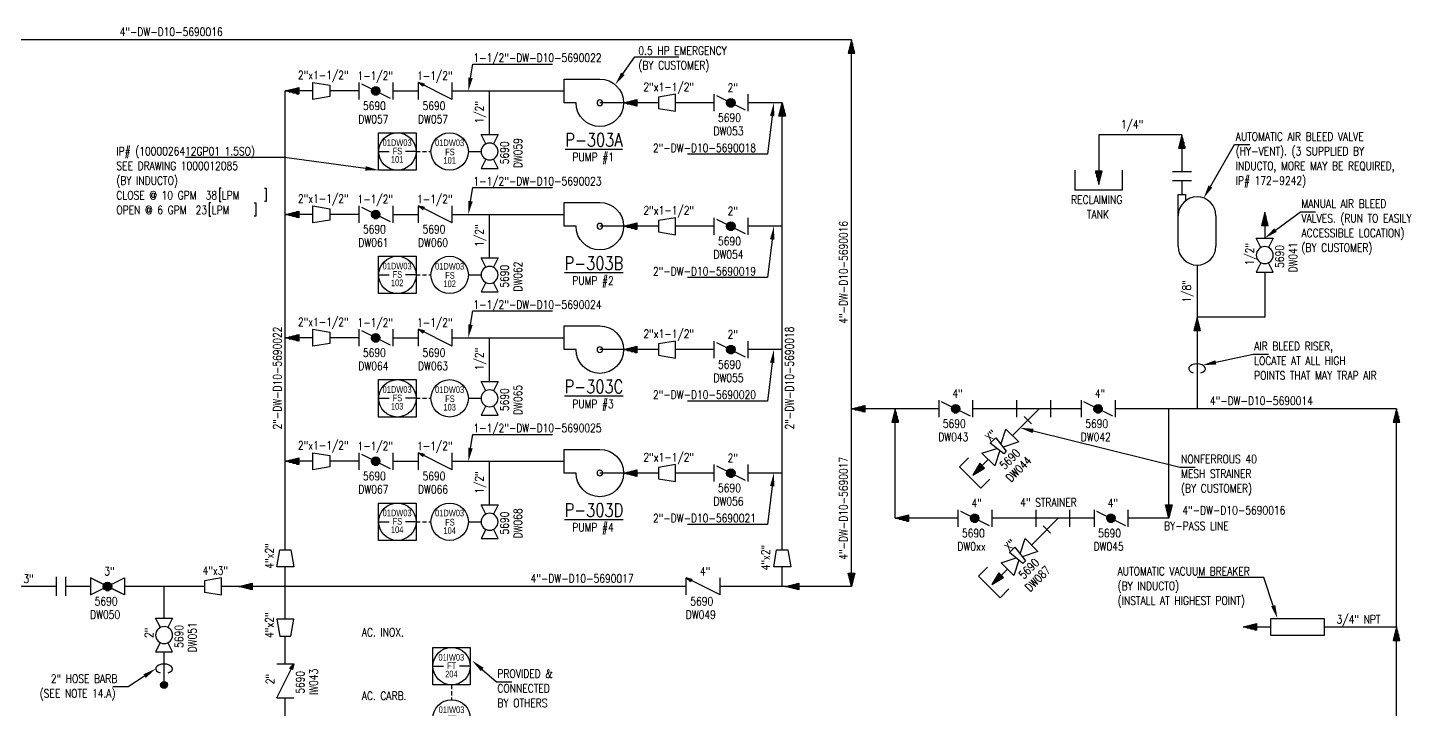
# Model space of a CAD drawing. Header units: inches. Extents: x -80 to 1771, y -447 to 2167.
# Drawn here: x 371 to 785.4, y 1927.5 to 2131.9 of the extents above; entities that cross this region are included whole.
import ezdxf
from ezdxf import colors
from ezdxf.entities.mleader import LeaderData, LeaderLine
from ezdxf.enums import TextEntityAlignment as Align
from ezdxf.math import Vec2, Vec3

# ---------------------------------------------------------------- set-up
doc = ezdxf.new("R2010")
doc.units = ezdxf.units.IN
doc.header["$MEASUREMENT"] = 0
doc.linetypes.add('ISA 5.3.2-6', pattern=[19.05, 12.7, -6.35])
for name, color, linetype in [('23.24.E.', 4, 'ISA 5.3.2-6'), ('P01equipos', 3, 'Continuous'), ('PEQUIP', 3, 'Continuous'), ('R01equipos', 3, 'Continuous'), ('Rinstrumentos', 2, 'Continuous'), ('RTTEXT', 2, 'Continuous'), ('Rvalvulas', 3, 'Continuous'), ('Tx-R-ddim', 1, 'Continuous'), ('Tx_DDIM', 1, 'Continuous'), ('Tx_P_AEREO', 4, 'Continuous'), ('Tx_TEXT', 3, 'Continuous')]:
    doc.layers.add(name, color=color, linetype=linetype)
doc.styles.add('ROMANS', font='romans')
doc.styles.get("Standard").update_dxf_attribs({"font": 'arial.ttf'})

# ---------------------------------------------------------------- blocks, each defined once
blk = doc.blocks.new('ventilador- soplador')
at = {"layer": 'PEQUIP'}
for p, q in [((10.67, 7.11), (0, 7.11)), ((10.67, 0), (10.67, 7.11)), ((7.11, 0), (10.67, 0))]:
    blk.add_line(p, q, dxfattribs=at)
blk.add_circle((0, 0), 0.839, dxfattribs=at)
blk.add_arc((0, 0), 7.11, 90, 0, dxfattribs=at)
blk = doc.blocks.new('reducc concentrica')
at = {"layer": 'PEQUIP'}
for p, q in [((0, -2.54), (0, 2.54)), ((0, 2.54), (5.08, 1.69)), ((5.08, 1.69), (5.08, -1.69)), ((5.08, -1.69), (0, -2.54))]:
    blk.add_line(p, q, dxfattribs=at)
blk = doc.blocks.new('vretencion')
at = {"layer": 'PEQUIP'}
for p, q in [((-5.08, 2.54), (-5.08, -2.54)), ((-5.08, 2.54), (5.08, -2.54)), ((5.08, 2.54), (5.08, -2.54)), ((3.38, -2.16), (3.75, -1.4)), ((5.08, -2.54), (3.38, -2.16)), ((3.75, -1.4), (5.08, -2.54))]:
    blk.add_line(p, q, dxfattribs=at)
for points in [[(3.45, -2.01), (4.06, -2.31)], [(3.53, -1.86), (4.74, -2.46)], [(3.6, -1.71), (4.81, -2.31)], [(3.68, -1.56), (4.28, -1.86)]]:
    blk.add_lwpolyline(points, dxfattribs=at)
blk = doc.blocks.new('FPRO')
at = {"color": 3, "linetype": 'Continuous'}
for p, q in [((-4.2, 1.05), (-5, 1.05)), ((-2.8, 0.7), (-5, 0.7)), ((-1.4, 0.35), (-5, 0.35)), ((0, 0), (-5, 0)), ((-1.4, -0.35), (-5, -0.35)), ((-2.8, -0.7), (-5, -0.7)), ((-4.2, -1.05), (-5, -1.05))]:
    blk.add_line(p, q, dxfattribs=at)
blk.add_lwpolyline([(-5, 1.25), (0, 0), (-5, -1.25)], close=True, dxfattribs=at)
blk = doc.blocks.new('FLECHA')
at = {"xscale": 0.9999979999999999, "yscale": -0.9999979999999999, "rotation": 90}
blk.add_blockref('FPRO', (0, 0), dxfattribs=at)
blk = doc.blocks.new('VALVULA')
at = {"layer": 'PEQUIP'}
blk.add_lwpolyline([(-5.08, 2.54), (-5.08, -2.54), (5.08, 2.54), (5.08, -2.54), (-5.08, 2.54)], dxfattribs=at)
blk = doc.blocks.new('filtro Y')
at = {"layer": 'PEQUIP'}
for p, q in [((-2.54, 6.77), (2.54, 6.77)), ((0, -3.39), (0, 6.77)), ((4.49, 2.29), (2.29, 4.49)), ((0, 0), (3.39, 3.39)), ((-2.54, -3.39), (2.54, -3.39))]:
    blk.add_line(p, q, dxfattribs=at)
blk.add_point((0, 6.77), dxfattribs=at)
blk = doc.blocks.new('union bridada')
at = {"layer": 'R01equipos'}
for p, q in [((-1.46, 2.85), (-1.46, -2.85)), ((1.29, 2.85), (1.29, -2.85))]:
    blk.add_line(p, q, dxfattribs=at)
blk = doc.blocks.new('Sen')
at = {"layer": 'Rinstrumentos', "color": 2, "linetype": 'Continuous'}
for p, q in [((-7, 7), (-3.02, 7)), ((7, 7), (3.02, 7))]:
    blk.add_line(p, q, dxfattribs=at)
blk.add_lwpolyline([(-7, 14), (7, 14), (7, 0), (-7, 0)], close=True, dxfattribs=at)
blk.add_circle((0, 7), 7, dxfattribs=at)
at = {"layer": 'RTTEXT', "linetype": 'Continuous', "width": 0.8}
for tag, p in [('213', (-0.09, 9.06)), ('110', (-0.07, 2.78)), ('FT', (0.02, 5.91))]:
    blk.add_attdef(tag, text='', height=2.5, dxfattribs=at).set_placement(p, align=Align.CENTER)
blk = doc.blocks.new('inst')
at = {"layer": 'Rinstrumentos', "color": 2, "linetype": 'Continuous'}
blk.add_circle((0, 0), 7, dxfattribs=at)
at = {"layer": 'RTTEXT', "linetype": 'Continuous', "width": 0.8}
for tag, p in [('213', (-0.02, 2.01)), ('XX', (0.11, -1.41)), ('100', (0, -4.58))]:
    blk.add_attdef(tag, text='', height=2.5, dxfattribs=at).set_placement(p, align=Align.CENTER)
blk = doc.blocks.new('vmariposa')
at = {"layer": 'PEQUIP'}
for p, q in [((-5.08, 2.54), (-5.08, -2.54)), ((-4.32, 2.16), (4.32, -2.16)), ((5.08, 2.54), (5.08, -2.54))]:
    blk.add_line(p, q, dxfattribs=at)
for points in [[(-1.26, 0.17), (1.26, 0.17)], [(-1.16, 0.51), (1.16, 0.51)], [(-0.94, 0.85), (0.94, 0.85)], [(-0.45, 1.19), (0.45, 1.19)], [(-1.26, -0.17), (1.26, -0.17)], [(-1.16, -0.51), (1.16, -0.51)], [(-0.94, -0.85), (0.94, -0.85)], [(-0.45, -1.19), (0.45, -1.19)]]:
    blk.add_lwpolyline(points, dxfattribs=at)
blk.add_circle((0, 0), 1.27, dxfattribs=at)
blk = doc.blocks.new('vtapon')
at = {"color": 3}
for p, q in [((-4.3, -3.24), (-4.3, 2.22)), ((-0.31, 2.56), (1.97, 2.56)), ((-0.31, 2.56), (0.31, -2.56)), ((1.4, -2.56), (1.97, 2.56)), ((0.31, -2.56), (1.4, -2.56))]:
    blk.add_line(p, q, dxfattribs=at)
at = {"layer": 'PEQUIP'}
for p, q in [((-0.02, 0.03), (-4.3, 2.22)), ((5.88, 2.2), (1.68, 0.03)), ((5.88, -3.23), (5.88, 2.2)), ((-4.3, -3.24), (0.13, -1.04)), ((1.57, -1.04), (5.88, -3.23))]:
    blk.add_line(p, q, dxfattribs=at)
blk = doc.blocks.new('vesferica')
at = {"layer": 'PEQUIP'}
for p, q in [((-2.28, 1.13), (-5.09, 2.54)), ((-5.09, 2.54), (-5.09, -2.54)), ((2.28, 1.14), (5.07, 2.54)), ((5.07, 2.54), (5.07, -2.54)), ((-5.09, -2.54), (-2.28, -1.14)), ((5.07, -2.54), (2.27, -1.14))]:
    blk.add_line(p, q, dxfattribs=at)
blk.add_circle((0, 0), 2.54, dxfattribs=at)

msp = doc.modelspace()

# ---------------------------------------------------------------- hatches: boundary and pattern name
at = {"layer": 'Tx_P_AEREO', "ltscale": 0.5}
h = msp.add_hatch(color=4, dxfattribs=at)
h.dxf.hatch_style = 1
h.paths.add_polyline_path([(410.8, 1934.86, 1), (412.89, 1934.86, 1)])

# ---------------------------------------------------------------- linework, layer by layer
at = {"layer": '23.24.E.', "color": 2, "ltscale": 0.1}
for p, q in [((487.3, 2094.79), (491.77, 2094.79)), ((487.3, 2057.79), (491.77, 2057.79)), ((487.3, 2020.79), (491.77, 2020.79)), ((487.3, 1983.79), (491.77, 1983.79)), ((497.94, 1934.9), (497.94, 1930.43))]:
    msp.add_line(p, q, dxfattribs=at)
at = {"layer": '23.24.E.', "color": 2, "linetype": 'Continuous', "ltscale": 0.1}
for p, q in [((502.97, 2094.79), (506.79, 2094.79)), ((502.97, 2057.79), (506.79, 2057.79)), ((502.97, 2020.79), (506.79, 2020.79)), ((502.97, 1983.79), (506.79, 1983.79))]:
    msp.add_line(p, q, dxfattribs=at)
at = {"layer": 'Rvalvulas'}
for points in [[(715.58, 2075.54), (715.58, 2081.86), (717.8, 2081.86), (717.8, 2080.03)], [(715.58, 2066.38), (715.58, 2075.54)], [(726.89, 2075.54), (726.89, 2066.38)]]:
    msp.add_lwpolyline(points, dxfattribs=at)
for centre, start, end in [((721.23, 2075.54), 0, 180), ((721.23, 2066.38), 180, 0)]:
    msp.add_arc(centre, 5.66, start, end, dxfattribs=at)
at = {"layer": 'Tx_DDIM', "color": 1}
for centre in [(721.23, 2029.69), (411.84, 1939.72)]:
    msp.add_ellipse(centre, major_axis=(-2.51, 0), ratio=0.565173, start_param=2.061261, end_param=7.363517, dxfattribs=at)
at = {"layer": 'Tx_P_AEREO', "color": 4, "ltscale": 0.5}
for p, q in [((617.7, 2128.28), (320.35, 2128.28)), ((617.7, 1964.41), (617.7, 2128.28)), ((448.14, 1975.36), (448.14, 2112.94)), ((456.43, 2112.94), (448.14, 2112.94)), ((470.15, 2112.94), (461.51, 2112.94)), ((480.31, 2112.94), (487.99, 2112.94)), ((498.15, 2112.94), (531.68, 2112.94)), ((509.34, 2099.88), (509.34, 2112.94)), ((559.93, 2109.39), (542.35, 2109.39)), ((576.51, 2109.39), (565.01, 2109.39)), ((597, 2109.39), (586.67, 2109.39)), ((597, 1975.36), (597, 2109.39)), ((716.69, 2099.78), (691.77, 2099.78)), ((691.77, 2099.78), (691.77, 2084.87)), ((716.69, 2099.78), (716.69, 2088.73)), ((716.69, 2085.98), (716.69, 2081.86)), ((741.51, 2076.59), (741.51, 2068.81)), ((456.43, 2075.94), (448.14, 2075.94)), ((470.15, 2075.94), (461.51, 2075.94)), ((480.31, 2075.94), (487.99, 2075.94)), ((498.15, 2075.94), (531.68, 2075.94)), ((509.34, 2062.88), (509.34, 2075.94)), ((559.93, 2072.39), (542.35, 2072.39)), ((576.51, 2072.39), (565.01, 2072.39)), ((597, 2072.39), (586.67, 2072.39)), ((721.23, 2060.72), (721.23, 2017.67)), ((741.51, 2058.65), (741.51, 2045.12)), ((741.51, 2045.12), (721.23, 2045.12)), ((456.43, 2038.94), (448.14, 2038.94)), ((470.15, 2038.94), (461.51, 2038.94)), ((480.31, 2038.94), (487.99, 2038.94)), ((498.15, 2038.94), (531.68, 2038.94)), ((509.34, 2025.88), (509.34, 2038.94)), ((559.93, 2035.39), (542.35, 2035.39)), ((576.51, 2035.39), (565.01, 2035.39)), ((597, 2035.39), (586.67, 2035.39)), ((643.85, 2017.67), (617.7, 2017.67)), ((630.84, 1984.84), (630.84, 2017.67)), ((686.51, 2017.67), (654.01, 2017.67)), ((670.57, 2014.28), (665.91, 2009.63)), ((780.98, 2017.67), (696.67, 2017.67)), ((712.78, 1984.84), (712.78, 2017.67)), ((753.64, 2017.67), (753.64, 2017.67)), ((780.98, 1721.35), (780.98, 2017.67)), ((456.43, 2001.94), (448.14, 2001.94)), ((470.15, 2001.94), (461.51, 2001.94)), ((480.31, 2001.94), (487.99, 2001.94)), ((498.15, 2001.94), (531.68, 2001.94)), ((509.34, 1988.88), (509.34, 2001.94)), ((654.06, 1997.77), (658.71, 2002.43)), ((559.93, 1998.39), (542.35, 1998.39)), ((576.51, 1998.39), (565.01, 1998.39)), ((597, 1998.39), (586.67, 1998.39)), ((649.57, 1984.84), (630.84, 1984.84)), ((672.9, 1984.84), (659.73, 1984.84)), ((676.29, 1981.45), (671.63, 1976.8)), ((690.37, 1984.84), (672.75, 1984.84)), ((712.78, 1984.84), (700.53, 1984.84)), ((448.14, 1954.61), (448.14, 1970.28)), ((597, 1964.41), (597, 1970.28)), ((659.77, 1964.94), (664.43, 1969.6)), ((379.55, 1964.41), (343.79, 1964.41)), ((389.8, 1964.41), (382.3, 1964.41)), ((423.94, 1964.41), (399.96, 1964.41)), ((411.84, 1954.91), (411.84, 1964.41)), ((568.22, 1964.41), (429.02, 1964.41)), ((617.7, 1964.41), (578.38, 1964.41)), ((735.04, 1952.24), (743.36, 1952.24)), ((759.33, 1952.24), (780.98, 1952.24)), ((448.14, 1941.15), (448.14, 1949.53)), ((411.84, 1935.91), (411.84, 1944.75)), ((448.14, 1925.61), (448.14, 1930.99))]:
    msp.add_line(p, q, dxfattribs=at)
at = {"layer": 'Tx_P_AEREO', "color": 3}
for points in [[(684.65, 2089.15), (684.65, 2083.26), (698.88, 2083.26), (698.88, 2089.15)], [(652.73, 2002.97), (650.07, 2000.3), (656.51, 1993.86), (659.17, 1996.53)], [(658.45, 1970.14), (655.78, 1967.47), (662.22, 1961.03), (664.89, 1963.7)]]:
    msp.add_lwpolyline(points, dxfattribs=at)
msp.add_lwpolyline([(743.36, 1954.82), (759.33, 1954.82), (759.33, 1949.66), (743.36, 1949.66)], close=True, dxfattribs=at)
at = {"layer": 'Tx_P_AEREO', "color": 4, "ltscale": 0.5}
msp.add_circle((411.84, 1934.86), 1.04, dxfattribs=at)
at = {"layer": 'Tx_TEXT'}
for points in [[(428.94, 2083.78), (428.44, 2083.78), (428.44, 2079.78), (428.94, 2079.78)], [(441.88, 2083.78), (442.38, 2083.78), (442.38, 2079.78), (441.88, 2079.78)], [(425.85, 2079.38), (425.35, 2079.38), (425.35, 2075.38), (425.85, 2075.38)], [(438.79, 2079.38), (439.29, 2079.38), (439.29, 2075.38), (438.79, 2075.38)]]:
    msp.add_lwpolyline(points, dxfattribs=at)

# ---------------------------------------------------------------- block references
at = {"xscale": 0.8000000000001819, "yscale": 0.8000000000001819, "zscale": 0.8000000000001819}
for name, p, values in [('Sen', (481.7, 2089.19), {'213': '01DW03', '110': '101', 'FT': 'FS'}), ('inst', (497.37, 2094.79), {'213': '01DW03', '100': '101', 'XX': 'FS'}), ('Sen', (481.7, 2052.19), {'213': '01DW03', '110': '102', 'FT': 'FS'}), ('inst', (497.37, 2057.79), {'213': '01DW03', '100': '102', 'XX': 'FS'}), ('Sen', (481.7, 2015.19), {'213': '01DW03', '110': '103', 'FT': 'FS'}), ('inst', (497.37, 2020.79), {'213': '01DW03', '100': '103', 'XX': 'FS'}), ('Sen', (481.7, 1978.19), {'213': '01DW03', '110': '104', 'FT': 'FS'}), ('inst', (497.37, 1983.79), {'213': '01DW03', '100': '104', 'XX': 'FS'}), ('Sen', (497.94, 1934.9), {'213': '01IW03', '110': '204', 'FT': 'FT'}), ('inst', (497.94, 1924.83), {'213': '01IW03', '100': '204', 'XX': 'FT'})]:
    msp.add_blockref(name, p, dxfattribs=at).add_auto_attribs(values)
at = {"layer": 'P01equipos', "color": 3, "xscale": -1}
for p in [(542.35, 2109.39), (542.35, 2072.39), (542.35, 2035.39), (542.35, 1998.39)]:
    msp.add_blockref('ventilador- soplador', p, dxfattribs=at)
at = {"layer": 'Rvalvulas'}
for name, p in [('reducc concentrica', (456.43, 2112.94)), ('vmariposa', (475.23, 2112.94)), ('vmariposa', (581.59, 2109.39)), ('reducc concentrica', (456.43, 2075.94)), ('vmariposa', (475.23, 2075.94)), ('vmariposa', (581.59, 2072.39)), ('reducc concentrica', (456.43, 2038.94)), ('vmariposa', (475.23, 2038.94)), ('vmariposa', (581.59, 2035.39)), ('vmariposa', (648.93, 2017.67)), ('vmariposa', (691.59, 2017.67)), ('reducc concentrica', (456.43, 2001.94)), ('vmariposa', (475.23, 2001.94)), ('vmariposa', (581.59, 1998.39)), ('vmariposa', (654.65, 1984.84)), ('vmariposa', (695.45, 1984.84)), ('vmariposa', (394.88, 1964.41))]:
    msp.add_blockref(name, p, dxfattribs=at)
for name, p, rotation in [('vretencion', (493.07, 2112.94), 180), ('vretencion', (493.07, 2075.94), 180), ('vretencion', (493.07, 2038.94), 180), ('vretencion', (493.07, 2001.94), 180), ('reducc concentrica', (448.14, 1970.28), 90), ('reducc concentrica', (597, 1970.28), 90), ('vretencion', (573.3, 1964.41), 180), ('vretencion', (448.14, 1936.07), 89.99999999999999)]:
    msp.add_blockref(name, p, dxfattribs=dict(at, rotation=rotation))
at = {"layer": 'Rvalvulas', "xscale": -1}
for p in [(565.01, 2109.39), (565.01, 2072.39), (565.01, 2035.39), (565.01, 1998.39), (429.02, 1964.41)]:
    msp.add_blockref('reducc concentrica', p, dxfattribs=at)
for name, p, rotation in [('vesferica', (509.34, 2094.79), 90), ('vesferica', (741.5, 2063.72), 90), ('vesferica', (509.34, 2057.79), 90), ('vesferica', (509.34, 2020.79), 90), ('filtro Y', (673.96, 2017.67), 90), ('vtapon', (662.51, 2006.95), 44.99999999999984), ('vesferica', (509.34, 1983.79), 90), ('filtro Y', (679.67, 1984.84), 90), ('vtapon', (668.23, 1974.11), 44.99999999999984), ('vesferica', (411.84, 1949.82), 90), ('reducc concentrica', (448.14, 1954.61), 90)]:
    msp.add_blockref(name, p, dxfattribs=dict(at, rotation=rotation))
at = {"layer": 'Tx-R-ddim', "xscale": -1}
msp.add_blockref('VALVULA', (394.88, 1964.41), dxfattribs=at)
at = {"layer": 'Tx_P_AEREO', "yscale": 0.8, "zscale": 0.8}
for p, xscale in [((617.7, 2128.28), 0.8), ((597, 2109.39), -0.8), ((716.69, 2099.78), 0.8), ((741.51, 2076.59), 0.8), ((721.23, 2045.12), 0.8), ((630.84, 2017.67), 0.8), ((780.98, 2017.67), 0.8), ((780.98, 1952.24), 0.8)]:
    msp.add_blockref('FLECHA', p, dxfattribs=dict(at, xscale=xscale))
at = {"layer": 'Tx_P_AEREO'}
for p, xscale, yscale, zscale, rotation in [((448.14, 2112.94), -0.8, 0.8, 0.8, 90.00000000000007), ((549.46, 2109.39), -0.8, 0.8, 0.8, 90.00000000000007), ((691.77, 2084.87), 0.8, 0.8, 0.8, 179.9999999999999), ((448.15, 2075.94), -0.8, 0.8, 0.8, 90.00000000000007), ((549.46, 2072.39), -0.8, 0.8, 0.8, 90.00000000000007), ((448.15, 2038.94), -0.8, 0.8, 0.8, 90.00000000000007), ((549.46, 2035.39), -0.8, 0.8, 0.8, 90.00000000000007), ((617.7, 2017.67), -0.8, 0.8, 0.8, 90.00000000000007), ((448.14, 2001.94), -0.8, 0.8, 0.8, 90.00000000000007), ((549.46, 1998.39), -0.8, 0.8, 0.8, 90.00000000000007), ((654.06, 1997.77), 0.8000000000000004, 0.8000000000000004, 0.8000000000000004, 134.9999999999999), ((630.84, 1984.84), -0.8, 0.8, 0.8, 90.00000000000007), ((712.78, 1984.84), -0.8, 0.8, 0.8, 180), ((434.26, 1964.41), -0.8, 0.8, 0.8, 90.00000000000007), ((597.98, 1964.41), -0.8, 0.8, 0.8, 90.00000000000007), ((617.7, 1964.41), -0.8, 0.8, 0.8, 180), ((659.77, 1964.94), 0.8000000000000004, 0.8000000000000004, 0.8000000000000004, 134.9999999999999), ((735.04, 1952.24), -0.8, 0.8, 0.8, 90.00000000000007)]:
    msp.add_blockref('FLECHA', p, dxfattribs=dict(at, xscale=xscale, yscale=yscale, zscale=zscale, rotation=rotation))
at = {"layer": 'Tx_P_AEREO', "color": 3, "rotation": 270}
msp.add_blockref('union bridada', (716.69, 2087.27), dxfattribs=at)
at = {"layer": 'Tx_P_AEREO', "color": 3}
msp.add_blockref('union bridada', (381.01, 1964.41), dxfattribs=at)

# ---------------------------------------------------------------- texts
at = {"layer": 'RTTEXT', "color": 4, "style": 'ROMANS', "width": 0.8}
for s, p in [('%%UP-303A', (540.58, 2096.31)), ('%%UP-303B', (540.58, 2059.31)), ('%%UP-303C', (540.58, 2022.31)), ('%%UP-303D', (540.58, 1985.31))]:
    msp.add_text(s, height=4, dxfattribs=at).set_placement(p, align=Align.CENTER)
at = {"layer": 'Tx_TEXT', "style": 'ROMANS', "width": 0.8}
for s, p in [('4"-DW-D10-5690016', (398.51, 2131.92)), ('0.5 HP EMERGENCY', (553.9, 2126.28)), ('1-1/2"-DW-D10-5690022', (504.47, 2124.13)), ('(BY CUSTOMER)', (553.9, 2121.88)), ('2"x1-1/2"', (451.91, 2118.93)), ('1-1/2"', (469.76, 2118.75)), ('1-1/2"', (487.6, 2118.75)), ('2"x1-1/2"', (555.41, 2115.38)), ('2"', (580.61, 2115.2)), ('5690', (471.39, 2109.73)), ('5690', (489.24, 2109.73)), ('DW057', (470.03, 2105.73)), ('DW057', (487.88, 2105.73)), ('5690', (577.75, 2106.17)), ('DW053', (576.4, 2102.17)), ('1/4"', (698.42, 2104.14)), ('2"-DW-D10-5690018', (558.26, 2097.12)), ('AUTOMATIC AIR BLEED VALVE', (732.82, 2100.53)), ('IP# (1000026412GP01 1.5SO)', (397.54, 2096.13)), ('PUMP #1', (534.16, 2094.35)), ('(HY-VENT). (3 SUPPLIED BY', (732.82, 2096.13)), ('SEE DRAWING 1000012085', (397.54, 2091.73)), ('INDUCTO, MORE MAY BE REQUIRED,', (732.82, 2091.72)), ('(BY INDUCTO)', (397.54, 2087.32)), ('1-1/2"-DW-D10-5690023', (504.47, 2087.13)), ('IP# 172-9242)', (732.82, 2087.32)), ('CLOSE @ 10 GPM  38 LPM', (397.54, 2082.92)), ('2"x1-1/2"', (451.91, 2081.93)), ('1-1/2"', (469.76, 2081.75)), ('1-1/2"', (487.6, 2081.75)), ('RECLAIMING', (683.53, 2081.61)), ('OPEN @ 6 GPM  23 LPM', (397.54, 2078.52)), ('2"x1-1/2"', (555.41, 2078.38)), ('2"', (580.61, 2078.2)), ('TANK', (688.23, 2077.21)), ('VALVES. (RUN TO EASILY', (752.5, 2076.01)), ('MANUAL AIR BLEED', (752.5, 2080.41)), ('5690', (471.39, 2072.73)), ('5690', (489.24, 2072.73)), ('DW061', (470.03, 2068.73)), ('DW060', (487.88, 2068.73)), ('5690', (577.75, 2069.17)), ('ACCESSIBLE LOCATION)', (752.5, 2071.61)), ('DW054', (576.4, 2065.17)), ('(BY CUSTOMER)', (752.5, 2067.21)), ('2"-DW-D10-5690019', (558.26, 2060.12)), ('PUMP #2', (534.09, 2057.35)), ('1-1/2"-DW-D10-5690024', (504.47, 2050.13)), ('2"x1-1/2"', (451.91, 2044.93)), ('1-1/2"', (469.76, 2044.75)), ('1-1/2"', (487.6, 2044.75)), ('2"x1-1/2"', (555.41, 2041.38)), ('2"', (580.61, 2041.2)), ('5690', (471.39, 2035.73)), ('5690', (489.24, 2035.73)), ('AIR BLEED RISER, ', (738.34, 2037.69)), ('DW064', (470.03, 2031.73)), ('DW063', (487.88, 2031.73)), ('5690', (577.75, 2032.17)), ('LOCATE AT ALL HIGH', (738.34, 2033.29)), ('DW055', (576.4, 2028.17)), ('POINTS THAT MAY TRAP AIR', (738.34, 2028.89)), ('2"-DW-D10-5690020', (558.26, 2023.12)), ('4"', (647.95, 2023.48)), ('4"', (690.61, 2023.48)), ('PUMP #3', (534.09, 2020.35)), ('4"-DW-D10-5690014', (725.08, 2021.31)), ('5690', (645.09, 2014.46)), ('5690', (687.76, 2014.46)), ('1-1/2"-DW-D10-5690025', (504.47, 2013.13)), ('DW043', (643.73, 2010.46)), ('DW042', (686.4, 2010.46)), ('2"x1-1/2"', (451.91, 2007.93)), ('1-1/2"', (469.76, 2007.75)), ('1-1/2"', (487.6, 2007.75)), ('2"x1-1/2"', (555.41, 2004.38)), ('2"', (580.61, 2004.2)), ('NONFERROUS 40 ', (716.44, 2003.83)), ('5690', (471.39, 1998.73)), ('5690', (489.24, 1998.73)), ('MESH STRAINER', (716.44, 1999.43)), ('DW067', (470.03, 1994.73)), ('DW066', (487.88, 1994.73)), ('5690', (577.75, 1995.17)), ('(BY CUSTOMER)', (716.44, 1995.03)), ('DW056', (576.4, 1991.17)), ('4"', (653.67, 1990.65)), ('4" STRAINER', (668.28, 1990.82)), ('4"', (694.47, 1990.65)), ('2"-DW-D10-5690021', (558.26, 1986.12)), ('4"-DW-D10-5690016', (716.83, 1988.47)), ('PUMP #4', (534.09, 1983.35)), ('5690', (650.81, 1981.63)), ('5690', (691.61, 1981.63)), ('BY-PASS LINE', (711.37, 1983.79)), ('DW0xx', (649.45, 1977.63)), ('DW045', (690.25, 1977.63)), ('3"', (393.9, 1970.22)), ('4"x3"', (423.36, 1970.4)), ('4"', (572.31, 1970.22)), ('AUTOMATIC VACUUM BREAKER', (697.44, 1970.21)), ('3"', (369.7, 1967.94)), ('4"-DW-D10-5690017', (521.61, 1968.04)), ('(BY INDUCTO)', (697.44, 1965.81)), ('5690', (391.04, 1961.19)), ('5690', (569.46, 1961.19)), ('(INSTALL AT HIGHEST POINT)', (697.44, 1961.41)), ('DW050', (389.68, 1957.19)), ('DW049', (568.1, 1957.19)), ('3/4" NPT', (763.05, 1955.78)), ('AC. INOX.', (471.04, 1951.91)), ('2" HOSE BARB', (377.9, 1937.97)), ('PROVIDED &', (511.68, 1939.5)), ('(SEE NOTE 14.A)', (374.57, 1933.56)), ('AC. CARB.', (471.04, 1932.87)), ('CONNECTED', (511.68, 1935.1)), ('BY OTHERS', (511.68, 1930.69))]:
    msp.add_text(s, height=2.5, dxfattribs=at).set_placement(p, align=Align.TOP_LEFT)
for s, rotation, p in [('1/2"', 90, (504.98, 2103.24)), ('5690', 90, (512.55, 2090.96)), ('DW059', 90, (516.55, 2089.8)), ('1/2"', 90, (504.98, 2066.24)), ('4"-DW-D10-5690016', 90, (614.06, 2043.13)), ('1/2"', 90, (735.7, 2060.67)), ('5690', 90, (744.72, 2059.89)), ('DW041', 90, (748.72, 2058.53)), ('5690', 90, (512.55, 2053.96)), ('DW062', 90, (516.55, 2052.8)), ('1/8"', 90, (716.87, 2049.51)), ('2"-DW-D10-5690022', 90, (444.51, 2011.44)), ('2"-DW-D10-5690018', 90, (597.91, 2011.44)), ('1/2"', 90, (504.98, 2029.24)), ('5690', 90, (512.55, 2016.96)), ('DW065', 90, (516.55, 2015.8)), ('X"', 45, (657.51, 2009.43)), ('4"-DW-D10-5690017', 90, (614.06, 1972.38)), ('5690', 45, (661.87, 2001.03)), ('DW044', 45, (663.73, 1997.24)), ('1/2"', 90, (504.98, 1992.24)), ('5690', 90, (512.55, 1979.96)), ('DW068', 90, (516.55, 1978.8)), ('4"x2"', 90, (442.15, 1969.71)), ('X"', 45, (663.23, 1976.6)), ('4"x2"', 90, (590.73, 1969.23)), ('5690', 45, (667.58, 1968.2)), ('DW087', 45, (669.45, 1964.41)), ('4"x2"', 90, (442.15, 1948.96)), ('5690', 90, (415.05, 1945.99)), ('DW051', 90, (419.05, 1944.63)), ('2"', 90, (406.03, 1948.98)), ('2"', 90, (442.33, 1935.09)), ('5690', 90, (451.35, 1932.23)), ('IW043', 90, (455.35, 1931.83))]:
    msp.add_text(s, height=2.5, rotation=rotation, dxfattribs=at).set_placement(p, align=Align.TOP_LEFT)

# ---------------------------------------------------------------- leaders
at = {"layer": 'Tx_DDIM', "color": 1}
ml = msp.add_multileader_mtext('Standard', dxfattribs=at)
ml.set_content('', color=1)
ml.set_leader_properties()
ml.build(insert=Vec2(0, 0))
ctx = ml.context
ctx.base_point, ctx.plane_origin = Vec3(565.99, 2123.14), Vec3(498.28, 2163.76)
notes = []
notes.append((ctx, [(0, (1, 1, 0), (552.8, 2123.14), (1, 0), 13.19, [(0, [(546.96, 2114.8)], 0, [])])]))
ctx.mtext.insert, ctx.mtext.flow_direction = Vec3(567.99, 2125.14), 5
ml = msp.add_multileader_mtext('Standard', dxfattribs=at)
ml.set_content('', color=1)
ml.set_leader_properties()
ml.build(insert=Vec2(0, 0))
ctx = ml.context
ctx.base_point, ctx.plane_origin, ctx.plane_x_axis, ctx.plane_y_axis = Vec3(532.18, 2120.99), Vec3(425.95, 2100.89), Vec3(-1, 0), Vec3(0, -1)
ctx.text_align_type = 2
notes.append((ctx, [(0, (1, 1, 0), (504.3, 2120.99), (1, 0), 23.88, [(0, [(502.97, 2112.94)], 0, [])])]))
ctx.mtext.insert, ctx.mtext.text_direction, ctx.mtext.rotation, ctx.mtext.alignment, ctx.mtext.flow_direction = Vec3(530.18, 2118.99), Vec3(-1, 0), 3.141593, 3, 5
ml = msp.add_multileader_mtext('Standard', dxfattribs=at)
ml.set_content('', color=1)
ml.set_leader_properties()
ml.build(insert=Vec2(0, 0))
ctx = ml.context
ctx.base_point, ctx.plane_origin, ctx.plane_x_axis, ctx.plane_y_axis = Vec3(568.65, 2093.99), Vec3(646.89, 2073.88), Vec3(-1, 0), Vec3(0, -1)
notes.append((ctx, [(0, (1, 1, 0), (592.53, 2093.99), (-1, 0), 23.88, [(0, [(594.48, 2109.39)], 0, [])])]))
ctx.mtext.insert, ctx.mtext.text_direction, ctx.mtext.rotation, ctx.mtext.flow_direction = Vec3(566.65, 2091.99), Vec3(-1, 0), 3.141593, 5
ml = msp.add_multileader_mtext('Standard', dxfattribs=at)
ml.set_content('', color=1)
ml.set_leader_properties()
ml.build(insert=Vec2(0, 0))
ctx = ml.context
ctx.base_point, ctx.plane_origin = Vec3(737.08, 2096.86), Vec3(729.64, 2095.62)
notes.append((ctx, [(0, (1, 1, 0), (732.5, 2096.86), (1, 0), 4.58, [(0, [(723.22, 2080.83)], 0, [])])]))
ctx.mtext.insert, ctx.mtext.flow_direction = Vec3(739.08, 2098.86), 5
ml = msp.add_multileader_mtext('Standard', dxfattribs=at)
ml.set_content('', color=1)
ml.set_leader_properties()
ml.build(insert=Vec2(0, 0))
ctx = ml.context
ctx.base_point, ctx.plane_origin = Vec3(414.2, 2093), Vec3(399.35, 2104.7)
ctx.text_align_type = 2
notes.append((ctx, [(0, (1, 1, 0), (447.86, 2093), (-1, 0), 29.66, [(0, [(476.1, 2089.19)], 0, [])])]))
ctx.mtext.insert, ctx.mtext.alignment, ctx.mtext.flow_direction = Vec3(416.2, 2095), 3, 5
ml = msp.add_multileader_mtext('Standard', dxfattribs=at)
ml.set_content('', color=1)
ml.set_leader_properties()
ml.build(insert=Vec2(0, 0))
ctx = ml.context
ctx.base_point, ctx.plane_origin, ctx.plane_x_axis, ctx.plane_y_axis = Vec3(532.18, 2083.99), Vec3(425.95, 2063.89), Vec3(-1, 0), Vec3(0, -1)
ctx.text_align_type = 2
notes.append((ctx, [(0, (1, 1, 0), (504.3, 2083.99), (1, 0), 23.88, [(0, [(502.97, 2075.94)], 0, [])])]))
ctx.mtext.insert, ctx.mtext.text_direction, ctx.mtext.rotation, ctx.mtext.alignment, ctx.mtext.flow_direction = Vec3(530.18, 2081.99), Vec3(-1, 0), 3.141593, 3, 5
ml = msp.add_multileader_mtext('Standard', dxfattribs=at)
ml.set_content('', color=1)
ml.set_leader_properties()
ml.build(insert=Vec2(0, 0))
ctx = ml.context
ctx.base_point, ctx.plane_origin = Vec3(756.76, 2076.74), Vec3(749.33, 2075.5)
notes.append((ctx, [(0, (1, 1, 0), (752.18, 2076.74), (1, 0), 4.58, [(0, [(741.51, 2068.81)], 0, [])])]))
ctx.mtext.insert, ctx.mtext.flow_direction = Vec3(758.76, 2078.74), 5
ml = msp.add_multileader_mtext('Standard', dxfattribs=at)
ml.set_content('', color=1)
ml.set_leader_properties()
ml.build(insert=Vec2(0, 0))
ctx = ml.context
ctx.base_point, ctx.plane_origin, ctx.plane_x_axis, ctx.plane_y_axis = Vec3(568.65, 2056.99), Vec3(646.89, 2036.88), Vec3(-1, 0), Vec3(0, -1)
notes.append((ctx, [(0, (1, 1, 0), (592.53, 2056.99), (-1, 0), 23.88, [(0, [(594.48, 2072.39)], 0, [])])]))
ctx.mtext.insert, ctx.mtext.text_direction, ctx.mtext.rotation, ctx.mtext.flow_direction = Vec3(566.65, 2054.99), Vec3(-1, 0), 3.141593, 5
ml = msp.add_multileader_mtext('Standard', dxfattribs=at)
ml.set_content('', color=1)
ml.set_leader_properties()
ml.build(insert=Vec2(0, 0))
ctx = ml.context
ctx.base_point, ctx.plane_origin, ctx.plane_x_axis, ctx.plane_y_axis = Vec3(532.18, 2046.99), Vec3(425.95, 2026.89), Vec3(-1, 0), Vec3(0, -1)
ctx.text_align_type = 2
notes.append((ctx, [(0, (1, 1, 0), (504.3, 2046.99), (1, 0), 23.88, [(0, [(502.97, 2038.94)], 0, [])])]))
ctx.mtext.insert, ctx.mtext.text_direction, ctx.mtext.rotation, ctx.mtext.alignment, ctx.mtext.flow_direction = Vec3(530.18, 2044.99), Vec3(-1, 0), 3.141593, 3, 5
ml = msp.add_multileader_mtext('Standard', dxfattribs=at)
ml.set_content('', color=1)
ml.set_leader_properties()
ml.build(insert=Vec2(0, 0))
ctx = ml.context
ctx.base_point, ctx.plane_origin, ctx.plane_x_axis, ctx.plane_y_axis = Vec3(568.65, 2019.99), Vec3(646.89, 1999.88), Vec3(-1, 0), Vec3(0, -1)
notes.append((ctx, [(0, (1, 1, 0), (592.53, 2019.99), (-1, 0), 23.88, [(0, [(594.48, 2035.39)], 0, [])])]))
ctx.mtext.insert, ctx.mtext.text_direction, ctx.mtext.rotation, ctx.mtext.flow_direction = Vec3(566.65, 2017.99), Vec3(-1, 0), 3.141593, 5
ml = msp.add_multileader_mtext('Standard', dxfattribs=at)
ml.set_content('', color=1)
ml.set_leader_properties()
ml.build(insert=Vec2(0, 0))
ctx = ml.context
ctx.base_point, ctx.plane_origin = Vec3(742.6, 2034.02), Vec3(735.17, 2032.78)
notes.append((ctx, [(0, (1, 1, 0), (738.02, 2034.02), (1, 0), 4.58, [(0, [(722.94, 2030.73)], 0, [])])]))
ctx.mtext.insert, ctx.mtext.flow_direction = Vec3(744.6, 2036.02), 5
ml = msp.add_multileader_mtext('Standard', dxfattribs=at)
ml.set_content('', color=1)
ml.set_leader_properties()
ml.build(insert=Vec2(0, 0))
ctx = ml.context
ctx.base_point, ctx.plane_origin = Vec3(720.7, 2000.16), Vec3(724.07, 1998.92)
notes.append((ctx, [(0, (1, 1, 0), (716.12, 2000.16), (1, 0), 4.58, [(0, [(668.24, 2011.96)], 0, [])])]))
ctx.mtext.insert, ctx.mtext.flow_direction = Vec3(722.7, 2002.16), 5
ml = msp.add_multileader_mtext('Standard', dxfattribs=at)
ml.set_content('', color=1)
ml.set_leader_properties()
ml.build(insert=Vec2(0, 0))
ctx = ml.context
ctx.base_point, ctx.plane_origin, ctx.plane_x_axis, ctx.plane_y_axis = Vec3(532.18, 2009.99), Vec3(425.95, 1989.89), Vec3(-1, 0), Vec3(0, -1)
ctx.text_align_type = 2
notes.append((ctx, [(0, (1, 1, 0), (504.3, 2009.99), (1, 0), 23.88, [(0, [(502.97, 2001.94)], 0, [])])]))
ctx.mtext.insert, ctx.mtext.text_direction, ctx.mtext.rotation, ctx.mtext.alignment, ctx.mtext.flow_direction = Vec3(530.18, 2007.99), Vec3(-1, 0), 3.141593, 3, 5
ml = msp.add_multileader_mtext('Standard', dxfattribs=at)
ml.set_content('', color=1)
ml.set_leader_properties()
ml.build(insert=Vec2(0, 0))
ctx = ml.context
ctx.base_point, ctx.plane_origin, ctx.plane_x_axis, ctx.plane_y_axis = Vec3(568.65, 1982.99), Vec3(646.89, 1962.88), Vec3(-1, 0), Vec3(0, -1)
notes.append((ctx, [(0, (1, 1, 0), (592.53, 1982.99), (-1, 0), 23.88, [(0, [(594.48, 1998.39)], 0, [])])]))
ctx.mtext.insert, ctx.mtext.text_direction, ctx.mtext.rotation, ctx.mtext.flow_direction = Vec3(566.65, 1980.99), Vec3(-1, 0), 3.141593, 5
ml = msp.add_multileader_mtext('Standard', dxfattribs=at)
ml.set_content('', color=1)
ml.set_leader_properties()
ml.build(insert=Vec2(0, 0))
ctx = ml.context
ctx.base_point, ctx.plane_origin = Vec3(717.24, 1967.08), Vec3(789.55, 1967.58)
ctx.text_align_type = 2
notes.append((ctx, [(0, (1, 1, 0), (741.19, 1967.08), (-1, 0), 19.95, [(0, [(745.32, 1954.82)], 0, [])])]))
ctx.mtext.insert, ctx.mtext.alignment, ctx.mtext.flow_direction = Vec3(719.24, 1969.08), 3, 5
ml = msp.add_multileader_mtext('Standard', dxfattribs=at)
ml.set_content('', color=1)
ml.set_leader_properties()
ml.build(insert=Vec2(0, 0))
ctx = ml.context
ctx.base_point, ctx.plane_origin = Vec3(392.5, 1934.3), Vec3(403.94, 1943.14)
ctx.text_align_type = 2
notes.append((ctx, [(0, (1, 1, 0), (401.08, 1934.3), (-1, 0), 4.58, [(0, [(409.33, 1939.72)], 0, [])])]))
ctx.mtext.insert, ctx.mtext.alignment, ctx.mtext.flow_direction = Vec3(394.5, 1936.3), 3, 5
ml = msp.add_multileader_mtext('Standard', dxfattribs=at)
ml.set_content('', color=1)
ml.set_leader_properties()
ml.build(insert=Vec2(0, 0))
ctx = ml.context
ctx.base_point, ctx.plane_origin = Vec3(515.94, 1935.83), Vec3(603.86, 1925.63)
notes.append((ctx, [(0, (1, 1, 0), (511.36, 1935.83), (1, 0), 4.58, [(0, [(504.11, 1942.15)], 0, [])])]))
ctx.mtext.insert, ctx.mtext.flow_direction = Vec3(517.94, 1937.83), 5
for ctx, leaders in notes:
    for number, flags, end, landing, length, lines in leaders:
        leader = LeaderData()
        leader.index, (leader.has_last_leader_line, leader.has_dogleg_vector, leader.attachment_direction) = number, flags
        leader.last_leader_point, leader.dogleg_vector, leader.dogleg_length = Vec3(end), Vec3(landing), length
        for number, points, colour, breaks in lines:
            line = LeaderLine()
            line.index, line.vertices, line.color, line.breaks = number, Vec3.list(points), colors.encode_raw_color(colour), breaks
            leader.lines.append(line)
        ctx.leaders.append(leader)

doc.saveas('drawing.dxf')
